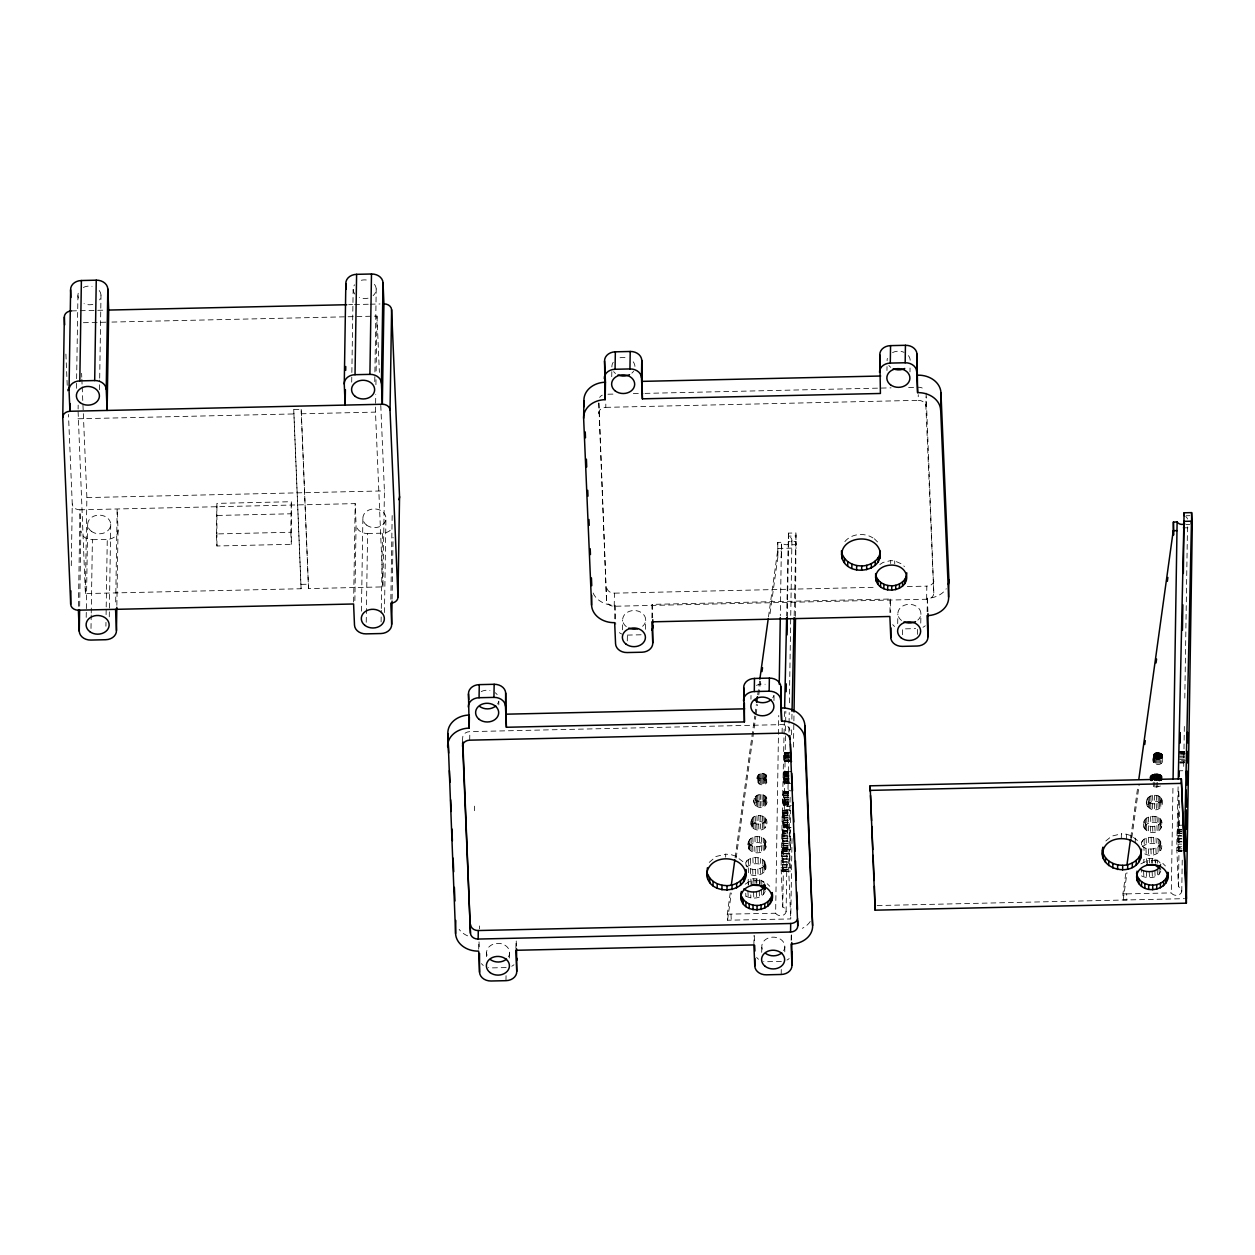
<?xml version="1.0" encoding="UTF-8"?>
<svg xmlns="http://www.w3.org/2000/svg" width="1255" height="1255" viewBox="0 0 1255 1255"><rect width="100%" height="100%" fill="white"/><g stroke="black" fill="none" stroke-linecap="round" stroke-linejoin="round"><path stroke-width="0.75" stroke-dasharray="5 3.75" d="M782.053 853.431L782.163 849.321L789.724 849.243L790.211 871.566L782.649 871.66L782.163 861.683L782.053 853.431L789.52 853.259L789.724 849.243M782.493 833.54L782.587 829.932L790.132 829.837L790.572 849.494L783.026 849.588L782.587 840.819L782.493 833.54L789.96 833.383L790.132 829.837M790.917 827.437C778.555 835.485 779.716 801.537 790.619 811.075L783.01 810.542M782.649 871.66L782.163 849.321M783.089 849.666L782.587 829.932M791.278 805.365C779.59 812.565 779.653 784.25 790.964 791.027M790.854 827.374L783.387 827.531L783.151 811.248M791.638 783.293L784.108 783.418L783.857 771.841L791.34 771.668L783.857 771.841M783.795 805.537L783.497 791.199M784.155 783.449L783.904 771.888M791.983 761.22L784.516 761.393L784.281 757.377L784.281 752.435L791.795 752.294M783.151 824.096L790.619 823.939L790.493 810.369M1178.304 851.314L1182.053 851.235L1178.304 851.314L1177.833 828.99L1181.645 828.99M71.284 565.707L72.257 503.945L68.46 414.417M76.477 388.328L76.602 380.61M76.633 378.681L77.936 295.678M380.783 405.443L384.422 490.893L382.901 586.901L308.526 588.579L301.169 409.412L293.733 409.585L301.09 588.736L85.371 593.584L78.077 410.965M78.108 409.005L78.171 405.083M78.438 606.322L79.959 509.812A7.436 6.024 0.9 0 1 72.257 503.945M79.677 606.181L80.853 530.896L79.959 509.812L355.181 503.616L356.075 524.716L354.851 601.929M85.371 593.584L86.877 497.592L82.846 402.416M86.203 617.366L87.662 524.716M91.003 628.473L91.207 614.966M91.239 613.036L92.399 539.697A11.17 9.036 0.9 0 1 80.853 530.896M99.506 389.74L99.663 380.092M99.694 378.163L100.996 295.16M105.906 626.214L105.969 622.355M106.095 614.636L106.173 608.848M106.204 606.918L107.271 539.352A11.17 9.036 0.9 0 0 118.048 530.065L117.154 508.965L115.633 605.475M109.263 616.848L110.722 524.198M116.856 605.349L118.048 530.065M216.44 533.94L216.911 503.381L291.301 501.718L291.333 544.309L216.942 545.988L216.44 533.94L290.815 532.261L291.301 501.718M216.942 545.988L216.911 503.381M301.09 588.736L293.733 409.585M308.526 588.579L301.169 409.412M351.698 382.148L351.824 374.414M351.855 372.484L353.157 289.497M353.628 602.055L355.181 503.616M361.424 611.185L362.883 518.535M366.225 622.292L367.605 533.5A11.17 9.036 0.9 0 1 356.075 524.716M374.759 381.63L374.884 373.896M374.916 371.966L376.218 288.979M382.901 586.901L375.48 412.111L375.763 394.478M375.92 384.689L376.014 378.806M376.123 370.962L376.986 316.103L110.785 322.096M381.096 621.962L381.269 610.385M381.3 608.455L382.493 533.171A11.17 9.036 0.9 0 0 391.952 528.433M384.454 612.597L385.944 518.017M390.854 599.294L392.188 514.362M392.078 599.153L393.05 537.391M462.593 741.234L462.656 737.83A7.436 6.024 0.9 0 1 469.841 731.634L782.241 724.606A7.436 6.024 0.9 0 1 789.944 730.473M469.699 740.168L469.841 731.634M474.39 810.714L474.453 806.149M478.688 949.251L478.814 941.768M479.504 928.982L479.551 925.939M486.516 956.671L486.579 952.937M498.8 704.886L498.847 701.137M505.969 980.673L506.063 975.057M509.546 958.02L509.624 952.42M515.883 948.404L515.993 940.921M926.08 393.097L933.814 593.035A7.436 6.024 0.9 0 1 926.629 599.231L614.213 606.259A7.436 6.024 0.9 0 1 606.526 600.392L598.761 402.322M598.588 413.554A7.436 6.024 0.9 0 1 605.773 407.357L605.867 401.741M606.526 600.392L598.87 402.4M611.734 376.673L611.828 370.853M614.213 606.259L614.432 593.16A7.436 6.024 0.9 0 1 606.73 587.293M614.73 618.793L614.934 605.208A22.323 18.088 0.9 0 1 592.815 592.297M622.496 629.822L622.637 620.127M627.28 640.913L627.375 635.093A11.17 9.036 0.9 0 1 624.472 634.857M645.556 629.304L645.698 619.609M651.91 617.962L652.129 604.377L890.156 599.027L890.721 612.456M725.657 857.196L725.704 854.153L730.771 854.577L735.524 856.035L742.882 861.652M748.262 885.199L748.309 882.155L752.012 880.806L760.075 880.634L763.871 881.794M750.945 699.208L751.008 695.474M751.965 883.849L752.012 880.806M753.879 944.937L754.02 935.571M755.981 883.332L756.028 880.288M760.028 883.677L760.075 880.634M761.707 952.357L761.785 946.741M766.491 775.339L766.476 776.704C755.604 785.097 755.636 767.417 766.491 775.339L766.727 782.759C762.162 788.203 754.082 782.226 757.785 775.527M766.727 782.759L766.303 780.767L763.589 779.59L760.169 779.935L758.051 781.583M773.974 700.572L774.068 694.956M795.513 616.346L795.952 532.951L788.454 533.124L788.579 536.136A5.553 4.502 0.9 0 1 790.462 543.352A5.553 4.502 0.9 0 1 781.457 542.301L777.755 542.38L777.865 557L769.535 617.225M777.755 542.38L777.865 557L781.583 557.079L781.708 548.357L781.457 542.301L780.312 615.64M784.548 711.554L781.096 867.738L782.775 907.067L784.25 907.836A5.553 4.502 0.9 0 1 783.983 914.754A5.553 4.502 0.9 0 1 775.637 913.232L778.743 715.476M782.116 733.14L782.241 724.606M781.19 974.476L781.285 968.876M784.312 752.467L784.516 761.393L792.015 760.954M788.454 533.124L786.681 615.891M782.775 907.067L785.505 732.81M785.536 730.849L785.834 711.271M787.309 617.303L788.579 536.136L796.078 535.963M785.599 803.733L785.677 799.168M784.767 951.839L784.846 946.223M786.101 911.71L788.485 759.448M788.924 732.104L789.222 712.589M789.379 702.831L791.921 540.795M795.937 544.686L795.811 541.533L788.313 541.689L788.438 544.858L795.937 544.686L795.952 532.951M730.253 892.791L727.288 914.158L727.555 920.213L790.76 918.942L792.078 834.999M793.458 747.149L793.991 713.954M791.136 940.356L791.215 934.74M886.956 370.492L887.018 366.617M889.936 612.597L890.156 599.027M890.658 563.511L890.705 560.593L894.737 560.938L901.859 564.044L904.447 566.601M894.705 563.84L894.737 560.938M897.702 623.641L897.858 613.93M902.502 634.732L902.596 628.912L915.617 628.614M909.985 371.904L910.048 368.029M933.814 593.035L925.876 406.196A7.436 6.024 0.9 0 0 918.189 400.329L918.268 394.713M917.374 634.403L917.468 628.582M920.762 623.123L920.919 613.413M925.876 406.196L926.017 396.831M926.629 599.231L926.833 586.132A7.436 6.024 0.9 0 0 934.018 579.936M927.131 611.765L927.351 598.196A22.323 18.088 0.9 0 0 946.286 588.721M1121.295 838.371L1121.374 833.806L1126.425 834.23L1131.179 835.705L1138.552 841.305M1126.347 838.795L1126.425 834.23M1131.116 840.27L1131.179 835.705M1135.242 842.685L1135.32 838.12M1147.603 865.04L1147.666 860.475L1155.73 860.287L1159.542 861.463M1151.635 862.985L1151.682 859.942M1155.682 863.33L1155.73 860.287M1153.345 757.393C1150.459 763.715 1159.134 766.899 1162.381 762.413L1162.412 761.048M1178.1 786.869L1176.751 847.392L1178.429 886.72L1179.904 887.489A5.553 4.502 0.9 0 1 1179.653 894.423A5.553 4.502 0.9 0 1 1171.292 892.885L1172.986 785.206M1178.429 886.72L1179.7 806.447M1181.755 891.379L1182.273 858.185M1183.716 766.429L1184.391 723.492M1184.798 698.109L1187.528 524.355M790.148 797.286L788.595 867.566L790.76 918.942M791.529 734.803L791.701 727.006M791.874 719.193L792.046 711.381M794.18 615.719L795.811 541.533M1178.398 851.392L1177.833 828.99M735.101 857.824L754.741 716.04M755.008 714.095L756.357 704.384M757.706 694.674L759.589 681.089M768.468 616.989L777.614 550.945L781.316 551.023L781.583 557.079M727.555 920.213L731.32 893.027M736.167 858.059L755.808 716.276M756.075 714.33L757.424 704.62M758.773 694.909L760.656 681.308M1122.958 893.811L1126.661 893.889L1126.912 899.945L1123.209 899.866L1122.958 893.811L1125.908 872.445M1130.755 837.493L1137.752 786.995M1123.209 899.866L1126.974 872.68M1131.822 837.713L1139.085 785.285M755.055 805.035C748.027 792.203 771.496 790.572 766.554 803.89C762.758 811.671 750.349 806.008 754.835 797.207M751.494 819.97C754.459 811.781 770.664 815.593 766.209 825.712C763.228 833.916 747.039 830.104 751.494 819.97L751.98 827.123M751.745 826.041L751.761 818.872M748.466 841.854C751.572 832.63 770.335 836.05 765.864 847.533C762.758 856.757 743.995 853.337 748.466 841.854L748.984 849.211M748.717 847.909L748.78 840.552M745.799 862.216C744.937 871.378 761.126 871.347 764.907 864.805C765.754 855.643 749.564 855.69 745.799 862.216L745.925 865.26M766.287 797.835C764.985 802.463 755.965 802.824 754.616 798.102M765.942 819.656C764.248 825.163 754.82 825.539 751.729 821.068M765.55 848.835L765.597 841.477M748.262 867.785L748.529 873.841C755.777 878.092 769.441 873.794 765.268 863.299M765.173 891.16C762.679 899.38 749.988 899.804 744.105 894.941M1153.549 761.942L1154.161 760.593M1147.635 806.792C1140.199 792.705 1166.852 790.791 1161.863 805.365C1157.941 814.275 1142.489 809.004 1147.415 798.541M1144.654 828.865C1136.857 813.554 1166.491 811.389 1161.518 827.186C1157.455 837.163 1139.132 832.238 1144.435 820.205M1142.364 846.278L1143.933 847.454L1144.184 853.51C1152.984 859.095 1167.244 850.639 1159.636 840.081C1154.616 835.422 1140.701 836.379 1141.407 844.897M1161.612 799.31C1159.997 805.051 1148.827 805.506 1147.148 799.639M1161.267 821.131C1159.353 827.939 1146.097 828.473 1144.121 821.523M1160.922 842.952C1159.024 849.713 1149.298 850.153 1143.933 847.454M1160.828 870.829C1158.679 878.5 1147.65 879.002 1141.532 875.927L1141.281 869.872M755.086 803.263C757.471 799.686 765.173 799.341 766.554 803.89M752.012 824.927C754.961 820.503 764.515 820.08 766.209 825.712M749.031 846.607C752.529 841.352 763.856 840.85 765.864 847.533M748.733 843.156C752.388 848.239 761.754 847.815 765.299 842.78M1147.666 804.596C1150.615 800.157 1160.169 799.733 1161.863 805.365M1144.686 826.261C1148.184 821.005 1159.51 820.519 1161.518 827.186M844.85 541.611C851.439 533.5 864.413 532.387 872.962 537.956M709.201 862.405L716.072 856.475L725.704 854.153M1105.843 840.96L1111.726 836.144L1121.374 833.806M765.519 869.354C763.385 861.997 751.965 862.514 747.054 866.86L746.803 860.805M1161.173 849.008C1159.04 841.65 1147.635 842.183 1142.725 846.513L1142.458 840.458M879.849 564.53L882.987 562.46L890.705 560.593M745.172 884.226L748.309 882.155M1140.842 863.895L1147.666 860.475M1160.451 786.007L1156.31 787.105L1152.2 786.195M764.562 883.41C761.158 878.124 753.549 878.061 748.121 879.771L748.309 884.304M1160.216 863.079C1156.812 857.777 1149.204 857.73 1143.776 859.424L1143.901 862.467M71.504 310.911L104.793 310.158M348.686 304.683L352.592 304.589M354.553 304.541L368.264 304.243M370.225 304.196L379.998 303.977M83.379 322.708L108.824 322.127M607.938 394.211L615.734 394.039M633.32 393.646L643.078 393.427M645.023 393.38L891.05 387.858M908.62 387.45L918.393 387.246A7.436 6.024 0.9 0 1 924.951 390.101M77.951 418.793L293.67 413.946M301.106 413.789L375.48 412.111M605.773 407.357L918.189 400.329M86.877 497.592L384.422 490.893M217.429 515.444L291.819 513.766M92.399 539.697L107.271 539.352M367.605 533.5L382.493 533.171M1186.116 515.758L1189.866 515.664M1185.975 524.48L1189.724 524.402M1182.947 527.884L1188.532 527.759M778.006 548.435L796.596 548.011M301.153 584.375L308.589 584.202M614.432 593.16L876.068 587.277M907.302 586.571L926.833 586.132M627.375 635.093L642.246 634.763M784.265 752.702L791.732 752.529L784.359 752.796M784.25 753.267L787.983 753.173M784.406 753.408L791.874 753.251M784.234 754.067L791.717 753.894M784.25 755.071L791.717 754.898M784.485 755.306L791.952 755.134M784.265 756.2L791.732 756.028M784.516 756.451L791.983 756.279M784.281 757.377L791.764 757.204M784.532 757.628L792.015 757.455M784.312 758.522L792.031 758.585M784.563 759.746L792.031 759.589M784.406 760.405L791.874 760.232M1179.527 751.494L1185.175 751.416M1179.496 751.855L1185.097 751.729L1179.622 751.98M784.438 761.016L791.921 760.859M1179.465 752.576L1185.081 752.451M1179.669 752.78L1185.269 752.655M1179.465 753.628L1185.065 753.502M1181.598 753.847L1185.332 753.753M1179.465 754.93L1185.081 754.804M1179.496 756.389L1185.097 756.263M1179.527 757.91L1185.128 757.785M1179.559 759.4L1185.175 759.259M1181.488 760.687L1185.222 760.608M1179.669 761.848L1185.269 761.722M1179.716 762.632L1185.332 762.507M1179.778 763.071L1183.512 762.993M783.826 772.186L791.434 772.154M783.81 772.923L791.481 772.955M783.795 773.959L791.278 773.802M784.061 774.225L791.544 774.053M783.81 775.261L791.278 775.088M784.108 775.559L791.591 775.402M783.826 776.72L791.309 776.563M784.155 777.049L791.638 776.876M783.857 778.241L791.34 778.084M784.187 778.571L791.67 778.398M783.904 779.732L791.387 779.559M1179.088 770.805L1182.838 770.727M784.218 780.03L791.685 779.857M783.951 781.065L791.434 780.908M784.218 781.332L791.685 781.159M784.014 782.179L791.481 782.006M784.218 782.383L791.685 782.21M784.061 782.979L791.544 782.806M784.187 783.104L791.67 782.932M783.402 791.591L790.87 791.419M783.559 791.748L791.027 791.576M783.371 792.485L790.838 792.313M783.622 792.736L791.089 792.564M783.355 793.788L790.838 793.615M783.685 794.101L791.168 793.929M783.371 795.388L790.838 795.215M783.748 795.764L791.215 795.592M783.402 797.192L790.87 797.035M783.795 797.6L791.278 797.427M783.434 799.09L790.917 798.917M783.842 799.482L791.309 799.31M783.497 800.925L790.964 800.753M783.873 801.286L791.34 801.129M783.559 802.588L791.027 802.416M783.873 802.902L791.356 802.729M783.622 803.953L791.089 803.78M783.873 804.204L791.34 804.031M783.685 804.941L791.168 804.769M783.842 805.098L791.325 804.926M783.073 810.605L790.556 810.432M782.963 811.059L790.446 810.887M782.932 812.126L790.415 811.954M783.23 812.409L790.697 812.252M782.932 813.664L790.399 813.491M783.308 814.04L790.791 813.867M782.932 815.577L790.415 815.405M783.387 816.017L790.854 815.844M782.963 817.711L790.446 817.554M783.449 818.182L790.917 818.025M783.01 819.954L790.493 819.782M783.497 820.425L790.964 820.252M783.073 822.135L790.556 821.962M783.528 822.574L790.995 822.402M783.544 824.472L791.011 824.315M783.23 825.727L790.697 825.555M783.528 826.01L790.995 825.853M783.308 826.904L790.791 826.731M783.497 827.076L790.964 826.92M782.54 830.528L790.007 830.371M782.744 830.747L790.226 830.575M782.493 831.767L789.975 831.594M1178.32 822.998L1178.68 829.257L1178.257 809.601L1178.32 822.998L1182.053 822.919M782.838 832.096L790.321 831.94M782.932 833.979L790.415 833.822M1178.414 825.272L1182.147 825.194M782.493 835.752L789.975 835.579L789.96 833.383M783.01 836.254L790.493 836.097M782.54 838.23L790.007 838.058L789.975 835.579M1177.77 829.665L1181.504 829.586M783.089 838.779L790.572 838.607M1178.006 829.916L1181.739 829.822M1177.723 831.061L1181.457 830.983M1178.116 831.453L1181.849 831.359M782.587 840.819L790.07 840.646L790.572 849.494M783.151 841.368L790.619 841.195M1177.708 833.085L1181.441 833.006M1178.21 833.587L1181.959 833.508M782.665 843.344L790.132 843.172M783.183 843.846L790.65 843.689M1177.723 835.595L1181.457 835.516M1178.304 836.175L1182.053 836.097M782.744 845.619L790.226 845.446M783.198 846.058L790.666 845.886M1177.77 838.418L1181.504 838.324M782.838 847.502L790.321 847.329M783.183 847.831L790.65 847.674M1178.398 839.03L1182.132 838.952M782.932 848.851L790.415 848.694M783.151 849.07L790.619 848.898M782.1 850.012L789.583 849.839M782.351 850.247L789.819 850.074M1177.833 841.352L1181.567 841.274M1178.461 841.98L1182.194 841.885M782.069 851.408L789.536 851.235M782.445 851.784L789.928 851.627M1177.912 844.207L1181.645 844.129M782.555 853.918L790.038 853.761M1178.006 846.796L1181.739 846.717M782.069 855.926L789.536 855.769L789.52 853.259M1176.751 847.392L1180.5 847.313M782.649 856.506L790.132 856.349M1178.116 848.929L1181.849 848.851M782.1 858.749L789.583 858.577L789.536 855.769M782.744 859.377L790.211 859.204M1176.876 850.561L1181.959 850.388M1178.461 850.717L1182.194 850.623M782.163 861.683L789.646 861.526L790.211 871.566M782.806 862.31L790.274 862.138M782.257 864.554L789.724 864.381M782.838 865.134L790.321 864.962M782.351 867.142L789.819 866.97M781.096 867.738L790.321 867.472M782.445 869.276L789.928 869.103M782.838 869.652L790.321 869.48M781.222 870.892L790.038 870.641M782.806 871.048L790.274 870.892M1126.661 893.889L1171.292 892.885M877.151 905.561L1184.5 898.658M727.288 914.158L775.637 913.232M506.173 967.574L491.301 967.903A11.17 9.036 0.9 0 1 488.399 967.668M781.394 961.393L766.523 961.722A11.17 9.036 0.9 0 1 763.62 961.487M874.327 538.772L877.559 541.956M1162.836 863.393L1165.424 865.95M767.182 883.74L769.77 886.281M1162.193 757.879L1162.381 762.413M1161.079 760.608L1161.204 763.636M1159.997 758.02L1160.263 764.075M1161.377 798.227L1161.597 806.479M1160.671 797.223L1160.922 803.278M1158.914 758.302L1159.165 764.358M1160.608 801.459L1160.859 807.514M1160.985 819.844L1161.204 828.504M1159.542 796.36L1159.793 802.416M1157.753 758.412L1158.004 764.483M1159.447 802.353L1159.698 808.424M1160.153 818.652L1160.404 824.708M1160.075 823.672L1160.326 829.728M1160.608 841.462L1160.812 850.529M1157.628 782.414L1157.832 786.963M1156.577 758.349L1156.843 764.405M1158.051 795.717L1158.302 801.788M1158.804 817.633L1159.071 823.688M1159.636 840.081L1159.887 846.137M1157.941 803.075L1158.192 809.13M1158.694 824.739L1158.961 830.81M1159.542 845.886L1159.808 851.941M1155.494 758.114L1155.761 764.17M1156.122 782.571L1156.31 787.105M1154.569 757.722L1154.835 763.777M1156.31 795.341L1156.577 801.396M1157.047 816.88L1157.298 822.935M1158.083 838.905L1158.334 844.96M1156.184 803.529L1156.435 809.585M1159.087 869.621L1159.275 874.17M1156.906 825.586L1157.173 831.641M1157.957 847.125L1158.208 853.196M1153.863 757.189L1154.129 763.244M1153.486 758.067L1153.69 762.616M1154.616 782.477L1154.804 787.026M1157.345 860.177L1157.487 863.205M1154.443 795.231L1154.71 801.286M1154.992 816.425L1155.243 822.48M1156.043 838.026L1156.294 844.082M1157.204 869.511L1157.471 875.566M1153.204 782.179L1153.408 786.712M1154.318 803.718L1154.569 809.773M1154.835 826.135L1155.086 832.191M1155.886 848.098L1156.137 854.153M1152.576 795.419L1152.827 801.474M1155.039 859.173L1155.165 862.201M1152.451 803.608L1152.702 809.663M1152.765 816.299L1153.031 822.354M1153.659 837.493L1153.91 843.548M1154.851 870.625L1155.118 876.68M1152.608 826.355L1152.874 832.41M1153.486 848.741L1153.737 854.796M1150.819 795.89L1151.086 801.945M1150.709 803.231L1150.96 809.287M1150.553 816.519L1150.804 822.574M1152.325 858.577L1152.529 863.126M1151.102 837.352L1151.353 843.423M1149.313 796.596L1149.58 802.651M1150.396 826.229L1150.647 832.285M1149.219 802.588L1149.486 808.644M1152.137 871.347L1152.388 877.402M1150.913 848.992L1151.164 855.047M1148.152 797.505L1148.403 803.561M1148.09 801.741L1148.341 807.796M1148.482 817.068L1148.733 823.123M1148.341 825.774L1148.592 831.83M1148.529 837.618L1148.78 843.674M1149.423 858.42L1149.611 862.969M1148.356 848.851L1148.607 854.906M1149.219 871.629L1149.47 877.684M1146.694 817.915L1146.945 823.97M1146.568 825.021L1146.835 831.077M1145.313 818.982L1145.564 825.037M1146.129 838.246L1146.38 844.301M1145.235 824.002L1145.486 830.057M1146.505 858.718L1146.694 863.252M1145.972 848.333L1146.223 854.388M1146.301 871.472L1146.552 877.527M1144.058 839.219L1144.309 845.274M1143.603 870.876L1143.854 876.931M1141.454 841.885L1141.579 844.913M927.351 598.196L927.916 611.624M791.434 934.834L791.685 940.591M766.052 774.712L766.272 783.402M765.346 774.178L765.597 780.234M765.283 777.912L765.534 783.967M766.099 796.956L766.334 804.784M765.534 796.141L765.785 802.196M764.42 773.77L764.672 779.826M765.487 799.561L765.738 805.616M764.342 778.351L764.609 784.406M764.624 795.45L764.875 801.506M765.723 818.558L765.942 826.81M763.338 773.535L763.589 779.59M764.546 800.298L764.797 806.353M763.26 778.633L763.511 784.704M765.017 817.554L765.205 827.845M763.417 794.933L763.668 800.988M765.33 840.175L765.597 846.231M762.177 773.472L762.428 779.528M763.322 800.863L763.589 806.918M762.083 778.759L762.35 784.814M763.871 816.707L764.138 822.762M763.777 822.7L764.044 828.755M764.499 838.983L764.75 845.039M764.42 844.019L764.672 850.074M762.02 794.619L762.271 800.674M764.954 861.793L765.205 867.848M761.001 773.582L761.267 779.653M764.907 864.805L765.158 870.86M760.922 778.696L761.173 784.752M761.911 801.239L762.162 807.294M762.397 816.064L762.648 822.119M763.15 837.979L763.401 844.035M763.981 860.412L764.232 866.468M762.271 823.406L762.538 829.461M759.918 773.88L760.169 779.935M763.04 845.086L763.291 851.141M763.887 866.232L764.138 872.288M759.84 778.461L760.106 784.516M760.499 794.541L760.765 800.596M760.405 801.396L760.656 807.451M758.977 774.319L759.165 784.108M760.656 815.672L760.907 821.727M762.428 859.236L762.679 865.307M761.393 837.211L761.644 843.266M763.417 889.968L763.62 894.501M758.255 774.884L758.506 780.939M760.53 823.876L760.781 829.932M761.252 845.917L761.503 851.972M762.287 867.472L762.554 873.527M758.208 777.52L758.459 783.575M758.993 794.697L759.244 800.753M758.883 801.302L759.15 807.357M757.628 776.218L758.02 782.947M761.691 880.508L761.958 886.563M758.789 815.577L759.04 821.633M757.581 795.058L757.832 801.114M759.322 836.756L759.589 842.811M760.389 858.357L760.64 864.428M761.55 889.858L761.801 895.913M758.648 824.049L758.914 830.104M757.487 800.988L757.738 807.059M760.232 868.444L760.483 874.5M759.181 846.466L759.432 852.522M756.357 795.639L756.624 801.694M756.294 800.486L756.545 806.541M756.906 815.766L757.173 821.821M759.385 879.52L759.636 885.575M756.781 823.955L757.047 830.01M755.432 796.36L755.636 805.851M757.11 836.63L757.377 842.685M758.004 857.84L758.255 863.895M759.197 890.956L759.463 897.011M756.953 846.686L757.204 852.757M757.832 869.072L758.083 875.127M755.165 816.221L755.416 822.276M755.055 823.562L755.306 829.618M754.898 836.85L755.149 842.921M756.671 878.924L756.859 883.457M753.659 816.927L753.91 822.982M754.741 846.576L754.992 852.631M755.432 857.698L755.698 863.754M753.565 822.935L753.816 828.99M756.467 891.678L756.734 897.733M755.259 869.338L755.51 875.394M752.498 817.836L752.749 823.892M752.435 822.072L752.686 828.127M752.812 837.399L753.078 843.47M752.686 846.121L752.937 852.176M752.875 857.949L753.125 864.005M753.769 878.751L754.02 884.822M752.686 869.197L752.953 875.253M753.549 891.976L753.816 898.031M751.023 838.246L751.29 844.301M750.914 845.352L751.18 851.408M754.255 935.681L754.569 943.336M749.643 839.313L749.91 845.368M750.474 858.593L750.725 864.648M749.564 844.348L749.831 850.404M750.302 868.664L750.568 874.719M750.851 879.049L751.102 885.104M750.772 894.831L750.898 897.874M748.404 859.565L748.655 865.621M747.933 891.207L748.2 897.262M745.752 893.246L745.878 896.274M731.006 914.22L731.257 920.292M652.129 604.377L652.694 617.805M614.934 605.208L615.75 624.394M516.229 941.03L516.464 946.772M479.034 941.862L479.347 949.533M376.986 316.103L379.387 372.421M290.815 532.261L291.333 544.309M81.606 373.284L81.763 377.175M81.857 379.12L82.093 384.94M82.187 386.885L82.752 400.486M65.903 354.083L67.472 391.058M790.007 838.058L790.07 840.646M789.583 858.577L789.646 861.526M599.67 397.411A7.436 6.024 0.9 0 1 602.29 395.152M890.768 367.323A11.53 9.35 0.9 0 1 888.854 365.425M887.112 360.797A11.53 9.35 0.9 0 1 887.395 358.365M892.525 352.577A11.53 9.35 0.9 0 1 904.055 352.31M908.432 355.636A11.53 9.35 0.9 0 1 910.173 360.279M925.249 625.759A11.17 9.036 0.9 0 1 922.99 627.249M894.595 626.449A11.17 9.036 0.9 0 1 892.744 624.614M621.743 634.01A11.17 9.036 0.9 0 1 619.374 632.63M633.602 371.166A11.53 9.35 0.9 0 1 631.861 373.143M615.546 373.504A11.53 9.35 0.9 0 1 613.632 371.621M611.891 366.978A11.53 9.35 0.9 0 1 613.24 362.271M620.048 357.769A11.53 9.35 0.9 0 1 626.025 357.628M633.21 361.817A11.53 9.35 0.9 0 1 634.654 368.892M901.514 620.472A11.53 9.35 0.9 0 1 900.965 607.263A11.53 9.35 0.9 0 1 917.264 606.887A11.53 9.35 0.9 0 1 917.829 620.096M626.308 626.653A11.53 9.35 0.9 0 1 625.743 613.444A11.53 9.35 0.9 0 1 642.042 613.083A11.53 9.35 0.9 0 1 642.607 626.292M374.476 284.336A11.53 9.35 0.9 0 1 373.112 295.662M368.044 298.188A11.53 9.35 0.9 0 1 359.259 297.451M354.898 294.125A11.53 9.35 0.9 0 1 354.506 284.791M361.315 280.273A11.53 9.35 0.9 0 1 367.291 280.147M99.255 290.532A11.53 9.35 0.9 0 1 99.647 299.867M92.839 304.385A11.53 9.35 0.9 0 1 84.038 303.647M78.438 298.094A11.53 9.35 0.9 0 1 78.234 293.246M83.363 287.458A11.53 9.35 0.9 0 1 92.07 286.328M810.212 921.531A22.323 18.088 0.9 0 1 802.337 928.324M789.175 958.569A11.17 9.036 0.9 0 1 786.932 960.059M758.522 959.259A11.17 9.036 0.9 0 1 756.671 957.424M513.954 964.75A11.17 9.036 0.9 0 1 511.711 966.24M483.3 965.44A11.17 9.036 0.9 0 1 481.449 963.605M467.613 935.853A22.323 18.088 0.9 0 1 459.157 929.422M487.066 955.337A11.53 9.35 0.9 0 1 499.208 943.384A11.53 9.35 0.9 0 1 508.291 957.126M498.596 701.702A11.53 9.35 0.9 0 1 497.529 703.977M481.245 691.568A11.53 9.35 0.9 0 1 489.952 690.438M495.223 692.744A11.53 9.35 0.9 0 1 497.137 694.627M773.802 695.505A11.53 9.35 0.9 0 1 772.751 697.796M756.467 685.387A11.53 9.35 0.9 0 1 765.173 684.257M762.287 949.157A11.53 9.35 0.9 0 1 774.429 937.187A11.53 9.35 0.9 0 1 783.497 950.929M1185.74 516.574A5.553 4.502 0.9 0 1 1187.497 519.021M1178.586 791.78L1179.104 807.263L1178.743 790.258L1178.586 791.78M366.538 525.061A11.53 9.35 0.9 0 0 385.646 520.433A11.53 9.35 0.9 0 0 371.041 509.31A11.53 9.35 0.9 0 0 366.538 525.061M91.317 531.241A11.53 9.35 0.9 0 0 110.424 526.629A11.53 9.35 0.9 0 0 95.819 515.507A11.53 9.35 0.9 0 0 91.317 531.241"/><path stroke-width="1.5" d="M392.046 601.082L391.686 624.253A11.17 9.036 0.9 0 1 380.908 633.54L366.036 633.869A11.17 9.036 0.9 0 1 354.49 625.084L353.596 603.984L78.375 610.181A7.436 6.024 0.9 0 1 70.688 604.314L62.75 417.476L64.334 317.107A7.436 6.024 0.9 0 1 71.504 310.911M62.75 417.476A7.436 6.024 0.9 0 1 69.935 411.279L69.041 390.18L70.609 289.811A11.17 9.036 0.9 0 1 81.387 280.524L96.258 280.179A11.17 9.036 0.9 0 1 107.805 288.979L108.699 310.063L107.13 410.432L106.236 389.348L107.805 288.979M70.06 403.561L69.935 411.279L382.336 404.251A7.436 6.024 0.9 0 1 390.038 410.118L397.976 596.956A7.436 6.024 0.9 0 1 390.791 603.153L391.686 624.253M70.688 604.314L70.892 590.807M69.041 390.18A11.17 9.036 0.9 0 1 79.802 380.893L81.387 280.524M116.825 607.279L116.464 630.434A11.17 9.036 0.9 0 1 105.687 639.721L90.815 640.066A11.17 9.036 0.9 0 1 79.269 631.265L79.614 610.04M106.236 389.348A11.17 9.036 0.9 0 0 94.69 380.547L96.258 280.179M345.392 389.646L345.156 405.083L344.262 383.999L345.831 283.63A11.17 9.036 0.9 0 1 356.608 274.327L371.48 273.998A11.17 9.036 0.9 0 1 383.026 282.783L383.92 303.883L382.336 404.251L381.442 383.152L383.026 282.783M345.69 370.351L345.753 366.491M344.262 383.999A11.17 9.036 0.9 0 1 355.024 374.696L356.608 274.327M381.442 383.152A11.17 9.036 0.9 0 0 369.911 374.366L371.48 273.998M390.038 410.118L391.607 309.75A7.436 6.024 0.9 0 0 383.92 303.883M397.976 596.956L399.545 496.588L391.607 309.75M516.542 948.702L516.746 971.37A11.17 9.036 0.9 0 1 505.969 980.673L491.097 981.002A11.17 9.036 0.9 0 1 479.551 972.217L478.657 951.117A22.323 18.088 0.9 0 1 455.581 933.532L447.847 733.595A22.323 18.088 0.9 0 1 469.401 715.021M455.581 933.532L455.785 920.448M797.819 920.731L797.741 925.845A7.436 6.024 0.9 0 1 790.556 932.041L478.155 939.054A7.436 6.024 0.9 0 1 470.452 933.202L462.577 742.944M447.643 746.694A22.323 18.088 0.9 0 1 469.182 728.104L468.492 693.921A11.17 9.036 0.9 0 1 479.269 684.634L494.156 684.289A11.17 9.036 0.9 0 1 505.687 693.089L506.377 727.273L744.403 721.923L744.372 703.082M469.182 728.104L469.37 716.887M470.452 933.202L462.813 741.721M468.288 707.004A11.17 9.036 0.9 0 1 479.065 697.717L479.269 684.634M478.155 939.054L478.281 930.535A7.436 6.024 0.9 0 1 470.594 924.668M479.551 972.217L479.52 953.361M506.377 727.273L505.483 706.173A11.17 9.036 0.9 0 0 493.937 697.388L494.156 684.289M505.483 706.173L505.687 693.089M583.638 418.244L583.92 400.784A22.323 18.088 0.9 0 1 605.459 382.21L604.565 361.111A11.17 9.036 0.9 0 1 615.342 351.824L630.214 351.478A11.17 9.036 0.9 0 1 641.76 360.279L642.387 398.823L880.414 393.474L879.786 354.93A11.17 9.036 0.9 0 1 890.564 345.627L905.435 345.298A11.17 9.036 0.9 0 1 916.981 354.083L917.609 392.642A22.323 18.088 0.9 0 1 940.685 410.212L948.623 597.066A22.323 18.088 0.9 0 1 927.069 615.64L927.963 636.74A11.17 9.036 0.9 0 1 917.201 646.027L902.314 646.372A11.17 9.036 0.9 0 1 890.783 637.571L889.873 616.487L651.847 621.837L652.757 642.937A11.17 9.036 0.9 0 1 641.98 652.224L627.092 652.553A11.17 9.036 0.9 0 1 615.562 643.768L614.668 622.668A22.323 18.088 0.9 0 1 591.576 605.083L583.638 418.244A22.323 18.088 0.9 0 1 605.192 399.655L605.459 382.21M591.576 605.083L591.732 595.388M605.192 399.655L604.565 361.111M604.298 378.571A11.17 9.036 0.9 0 1 615.076 369.268L615.342 351.824M642.387 398.823L641.493 377.724A11.17 9.036 0.9 0 0 629.947 368.939L630.214 351.478M641.493 377.724L641.76 360.279M652.757 642.937L652.773 619.719M745.266 878.139L745.831 869.48C750.882 895.066 704.902 897.278 706.91 871.864M706.863 874.908L707.396 867.77M707.695 878.971L707.208 871.707M709.797 882.736L709.875 878.171L707.757 874.406M713.028 885.936L713.091 881.371L709.875 878.171M717.154 888.336L717.233 883.771L713.091 881.371M721.923 889.811L721.986 885.246L717.233 883.771M726.974 890.234L727.053 885.669C734.74 885.45 742.882 881.261 745.345 873.574M731.994 889.591L732.057 885.026M736.607 887.913L736.685 883.347M740.528 885.308L740.607 880.743M744.403 721.923L743.713 687.74A11.17 9.036 0.9 0 1 754.49 678.437L769.362 678.108A11.17 9.036 0.9 0 1 780.908 686.893L781.598 721.092A22.323 18.088 0.9 0 1 804.69 738.662L812.613 925.515A22.323 18.088 0.9 0 1 791.074 944.089L791.968 965.189A11.17 9.036 0.9 0 1 781.19 974.476L766.319 974.821A11.17 9.036 0.9 0 1 754.773 966.021L753.879 944.937L515.852 950.286L516.746 971.37M771.652 900.384L772.123 892.54C777.143 913.891 738.693 916.072 740.968 894.768M740.921 897.811L741.36 891.489M741.595 901.059L740.999 893.246M743.493 881.983L743.556 877.418M743.274 904.071L743.352 899.506L741.674 896.494M745.862 906.628L745.941 902.063L743.352 899.506M749.172 908.557L749.235 903.992L745.941 902.063M743.509 700.823A11.17 9.036 0.9 0 1 754.286 691.536L754.49 678.437M752.984 909.734L753.047 905.169L749.235 903.992M754.773 966.021L754.898 958.538M757.016 910.063L757.094 905.498C763.244 905.326 769.754 901.969 771.731 895.819M761.032 909.546L761.11 904.981M764.734 908.212L764.797 903.647M781.598 721.092L780.704 699.992A11.17 9.036 0.9 0 0 769.158 691.207L769.362 678.108M767.872 906.126L767.935 901.561M770.225 903.459L770.303 898.894M779.23 684.163L780.281 617.586M780.704 699.992L780.908 686.893M786.148 691.693L786.273 683.865M787.042 634.92L787.309 617.303M797.741 925.845L789.866 735.587M790.556 932.041L790.697 923.507A7.436 6.024 0.9 0 0 797.694 918.88M794.023 712.009L795.482 618.307M791.968 965.189L791.764 942.505M804.69 738.662L804.894 725.578A22.323 18.088 0.9 0 0 781.802 707.993M812.613 925.515L804.894 725.578M841.54 555.024L841.603 550.663L842.372 559.087C849.259 577.88 885.465 571.417 879.598 550.082C872.711 531.273 836.505 537.736 842.372 559.087M844.474 562.836L844.537 558.475L842.434 554.726M847.705 566.036L847.768 561.675L844.537 558.475M851.831 568.452L851.91 564.091L847.768 561.675M856.6 569.927L856.663 565.55L851.91 564.091M861.652 570.35L861.73 565.974C870.139 565.848 879.833 560.31 880.335 551.149M866.672 569.692L866.734 565.33M871.284 568.013L871.362 563.652M1178.272 779.073L1184.108 512.793L1191.607 512.62L1192.25 527.68L1186.351 903.176L875.127 910.173L870.123 785.818L1181.332 778.822L1186.43 898.611M875.206 565.425L875.284 561.048M875.598 577.912L875.676 573.551L876.272 581.175C881.794 596.203 910.753 591.042 906.063 573.974C900.541 558.93 871.582 564.091 876.272 581.175M877.951 584.171L878.029 579.81L876.335 576.814M878.171 562.083L878.233 557.722M879.943 558.24L880.022 553.879M875.127 910.173L874.39 886.281M880.539 586.728L880.602 582.367L878.029 579.81M883.849 588.658L883.912 584.297L880.602 582.367M879.52 372.374A11.17 9.036 0.9 0 1 890.281 363.087L890.564 345.627M887.662 589.834L887.724 585.473L883.912 584.297M890.783 637.571L890.924 627.877M891.709 590.179L891.772 585.818C898.941 585.771 906.91 580.673 906.8 572.86M895.709 589.662L895.772 585.301M899.411 588.313L899.474 583.952M917.609 392.642L916.699 371.543A11.17 9.036 0.9 0 0 905.169 362.758L905.435 345.298M902.549 586.242L902.612 581.881M904.902 583.575L904.981 579.214M906.33 580.5L906.408 576.123M916.699 371.543L916.981 354.083M927.963 636.74L927.994 613.538M940.685 410.212L940.952 392.768A22.323 18.088 0.9 0 0 917.876 375.182M948.623 597.066L948.89 579.606L940.952 392.768M1102.517 854.577C1102.91 831.406 1145.501 834.418 1140.92 857.793C1134.034 878.767 1096.086 870.076 1102.91 847.282M1103.004 850.482L1103.051 847.439M1103.349 858.64L1102.58 850.012M1105.451 862.389L1105.53 857.824L1103.427 854.075M1108.683 865.589L1108.761 861.024L1105.53 857.824M1112.824 868.005L1112.887 863.44L1108.761 861.024M1117.578 869.48L1117.656 864.915L1112.887 863.44M1122.629 869.903L1122.707 865.338C1131.665 865.275 1141.642 858.906 1141.485 849.133M1127.649 869.244L1127.712 864.679M1132.277 867.566L1132.339 863.001M1136.199 864.977L1136.261 860.412M1137.25 880.728L1136.653 872.915L1137.25 880.728C1143.634 896.337 1171.888 890.015 1167.777 872.209L1167.323 880.053M1136.591 877.465L1137.03 871.158M1138.944 883.724L1139.007 879.159L1137.328 876.163M1139.148 861.636L1139.211 857.071M1140.92 857.793L1140.999 853.227M1141.517 886.281L1141.595 881.716L1139.007 879.159M1144.827 888.211L1144.905 883.645L1141.595 881.716M1148.639 889.387L1148.702 884.822L1144.905 883.645M1152.686 889.732L1152.749 885.167C1158.898 884.995 1165.424 881.638 1167.385 875.488M1156.686 889.215L1156.765 884.649M1162.146 754.992L1162.13 756.357C1151.259 764.766 1151.29 747.086 1162.146 754.992L1162.271 758.02M1160.389 887.865L1160.467 883.3M1163.526 885.795L1163.605 881.23M1165.895 883.128L1165.958 878.563M1184.736 523.884A5.553 4.502 0.9 0 1 1177.112 521.955L1173.409 522.049L1173.472 535.148M1173.551 534.959L1173.409 522.049M1173.08 779.339L1177.112 521.955M1182.445 630.245L1182.853 604.8M1183.34 573.472L1183.983 521.358L1191.481 521.186L1191.607 524.355L1191.607 512.62M1186.351 903.176L1181.332 778.822M784.642 707.647L786.634 617.837M792.046 711.381L794.133 617.664M1191.481 521.186L1184.375 850.388M1179.057 771.245L1179.057 776.861M731.336 885.026L734.834 859.769M756.624 702.455L757.424 696.619M759.855 679.143L768.201 618.935M761.989 671.598L762.538 667.723M1126.99 864.679L1130.488 839.438M1138.834 779.23L1173.268 530.614L1176.986 530.692M1144.733 744.497L1145.282 740.607M1156.043 662.922L1156.577 659.032M1167.338 581.347L1167.872 577.457M764.64 889.858L764.923 885.104M1160.2 779.951C1167.715 772.358 1144.638 772.735 1151.949 780.139M1160.577 864.773C1158.412 872.445 1147.384 872.947 1141.281 869.872M707.349 870.813C713.013 853.431 743.744 855.345 745.752 874.045M741.313 894.533C745.846 880.634 770.429 882.155 772.045 897.105M1136.983 874.202C1141.517 860.287 1166.083 861.809 1167.715 876.774M764.515 886.83C760.075 893.152 749.643 893.529 743.854 888.885M751.102 885.104L759.636 885.575L764.813 889.466L764.624 884.916M1146.756 864.773L1155.29 865.228L1160.483 869.135M108.699 310.063L346.725 304.714M79.802 380.893L94.69 380.547M355.024 374.696L369.911 374.366M615.076 369.268L629.947 368.939M890.281 363.087L905.169 362.758M642.654 381.363L880.681 376.014M479.065 697.717L493.937 697.388M754.286 691.536L769.158 691.207M506.581 714.173L744.607 708.824M870.044 790.383L1181.269 783.387M478.281 930.535L790.697 923.507M856.663 565.55L861.73 565.974M887.724 585.473L891.772 585.818M1117.656 864.915L1122.707 865.338M1148.702 884.822L1152.749 885.167M721.986 885.246L727.053 885.669M753.047 905.169L757.094 905.498M1184.108 512.793L1184.234 515.789M1161.706 754.365L1161.832 757.393M1161.001 753.831L1161.189 758.381M1160.075 753.439L1160.263 757.989M1161.189 775.794L1161.393 780.343M1160.279 775.119L1160.467 779.653M1158.993 753.204L1159.244 759.259M1159.071 774.602L1159.338 780.657M1157.832 753.141L1158.083 759.197M1156.655 753.251L1156.922 759.306M1157.675 774.288L1157.926 780.343M1155.573 753.533L1155.761 758.083M1156.169 774.21L1156.42 780.265M1154.631 753.988L1154.82 758.522M1153.91 754.537L1154.098 759.087M1154.647 774.351L1154.914 780.406M1153.235 774.727L1153.439 779.261M1152.027 775.292L1152.216 779.841M1151.086 776.029L1151.274 780.563M1150.49 776.861L1150.615 779.888M879.786 354.93L880.351 368.343M870.123 785.818L870.358 791.607M870.531 795.482L871.598 820.597M871.833 826.386L872.821 849.572M873.072 855.377L874.139 880.492M790.525 744.09L791.262 761.612M791.764 773.284L792.501 790.807M793.003 802.478L793.819 821.947M794.321 833.634L795.058 851.141M795.482 860.867L796.298 880.335M796.8 892.023L797.537 909.53M763.589 884.869L763.715 887.897M743.713 687.74L744.121 697.325M754.647 945.266L754.898 951.008M583.92 400.784L584.171 406.636M585.238 431.924L585.489 437.775M586.399 459.173L586.728 466.97M587.716 490.313L587.968 496.164M588.956 519.507L589.207 525.359M590.195 548.702L590.446 554.553M591.434 577.896L591.764 585.693M468.492 693.921L468.743 699.678M447.847 733.595L448.678 753.063M449.416 770.586L449.918 782.257M450.655 799.78L451.157 811.452M451.894 828.975L452.396 840.646M453.133 858.169L453.714 871.786M454.373 887.363L454.953 900.98M345.831 283.63L346.082 289.372M115.57 609.334L116.464 630.434M70.609 289.811L70.939 297.482M78.375 610.181L79.269 631.265M64.334 317.107L64.664 324.888M399.545 496.588A7.436 6.024 0.9 0 1 398.682 499.631M948.89 579.606A22.323 18.088 0.9 0 1 948.325 584.312M904.745 368.499A11.53 9.35 0.9 0 1 893.215 368.75M653.024 625.476A11.17 9.036 0.9 0 1 651.721 630.026M629.524 374.68A11.53 9.35 0.9 0 1 617.993 374.947M915.507 621.633A11.53 9.35 0.9 0 1 903.977 621.9M637.54 628.818A11.53 9.35 0.9 0 1 628.755 628.08M789.803 739.007A7.436 6.024 0.9 0 0 782.116 733.14L469.699 740.168A7.436 6.024 0.9 0 0 462.515 746.349M792.172 952.09A11.17 9.036 0.9 0 1 791.889 954.443M516.95 958.287A11.17 9.036 0.9 0 1 516.668 960.624M506.534 959.102A11.53 9.35 0.9 0 1 490.234 959.463M495.788 705.953A11.53 9.35 0.9 0 1 479.473 706.314M771.009 699.772A11.53 9.35 0.9 0 1 754.694 700.133M781.755 952.906A11.53 9.35 0.9 0 1 765.456 953.282M1179.904 732.92C1180.469 757.408 1180.233 729.061 1179.904 732.92M1185.191 830.904L1185.865 851.235L1185.379 828.896L1185.191 830.904M1185.63 811.263L1186.226 829.163L1185.802 809.506L1185.63 811.263M1186.069 791.623L1186.587 807.091L1186.21 790.101L1186.069 791.623M1186.508 771.982L1186.932 785.018L1186.618 770.696L1186.508 771.982M1186.948 752.404L1187.293 762.946L1186.995 751.337L1186.948 752.404M1187.371 732.747C1187.952 757.251 1187.701 728.888 1187.371 732.747M364.97 625.429A11.53 9.35 0.9 0 0 384.077 620.801A11.53 9.35 0.9 0 0 369.472 609.679A11.53 9.35 0.9 0 0 364.97 625.429M626.025 644.113A11.53 9.35 0.9 0 0 645.133 639.485A11.53 9.35 0.9 0 0 630.528 628.363A11.53 9.35 0.9 0 0 626.025 644.113M901.247 637.917A11.53 9.35 0.9 0 0 920.354 633.304A11.53 9.35 0.9 0 0 905.749 622.182A11.53 9.35 0.9 0 0 901.247 637.917M615.279 390.964A11.53 9.35 0.9 0 0 634.387 386.336A11.53 9.35 0.9 0 0 619.782 375.214A11.53 9.35 0.9 0 0 615.279 390.964M890.501 384.783A11.53 9.35 0.9 0 0 909.608 380.155A11.53 9.35 0.9 0 0 895.003 369.033A11.53 9.35 0.9 0 0 890.501 384.783M89.748 631.61A11.53 9.35 0.9 0 0 108.856 626.998A11.53 9.35 0.9 0 0 94.251 615.876A11.53 9.35 0.9 0 0 89.748 631.61M80.022 402.573A11.53 9.35 0.9 0 0 99.129 397.961A11.53 9.35 0.9 0 0 84.524 386.838A11.53 9.35 0.9 0 0 80.022 402.573M355.228 396.392A11.53 9.35 0.9 0 0 374.351 391.764A11.53 9.35 0.9 0 0 359.746 380.642A11.53 9.35 0.9 0 0 355.228 396.392M765.236 966.366A11.53 9.35 0.9 0 0 784.359 961.754A11.53 9.35 0.9 0 0 769.754 950.615A11.53 9.35 0.9 0 0 765.236 966.366M490.03 972.562A11.53 9.35 0.9 0 0 509.138 967.934A11.53 9.35 0.9 0 0 494.533 956.812A11.53 9.35 0.9 0 0 490.03 972.562M479.269 719.413A11.53 9.35 0.9 0 0 498.392 714.785A11.53 9.35 0.9 0 0 483.771 703.663A11.53 9.35 0.9 0 0 479.269 719.413M754.49 713.216A11.53 9.35 0.9 0 0 773.598 708.604A11.53 9.35 0.9 0 0 758.993 697.482A11.53 9.35 0.9 0 0 754.49 713.216"/></g></svg>
